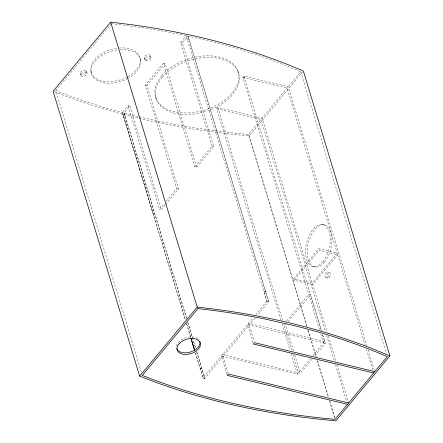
<?xml version="1.0" encoding="UTF-8"?>
<svg xmlns="http://www.w3.org/2000/svg" width="443" height="443" viewBox="0 0 443 443"><rect width="100%" height="100%" fill="white"/><g stroke="black" fill="none" stroke-linecap="round" stroke-linejoin="round"><path stroke-width="0.33" stroke-dasharray="2.21 1.66" d="M196.659 167.249L165.184 63.648L163.412 63.222L194.887 166.823L196.659 167.249L213.825 146.644L182.35 43.043L188.059 36.188L268.685 301.705L266.946 301.246L263.995 291.533L265.767 291.954M266.946 301.246L256.021 314.358M141.3 372.109L55.746 90.51L111.409 23.7M166.147 201.316L176.713 188.635L145.238 85.034L163.412 63.222M194.887 166.823L212.053 146.218L180.578 42.617L186.259 35.8L188.026 36.226L268.685 301.705L257.355 315.305M185.202 319.342L122.357 112.494L128.071 105.639L129.838 106.065L124.129 112.915L186.569 318.445M165.715 204.384L178.479 189.061L147.004 85.46L165.184 63.648M280.906 319.979L216.743 108.79L217.878 107.422L262.095 118.065L327.189 332.311M319.541 329.786L242.869 77.431L244.01 76.069L288.221 86.706L366.954 345.833M243.362 79.048L244.497 77.686M165.278 204.91L161.313 209.666L159.546 209.24L164.386 203.426M306.706 326.126L248.462 134.423L300.719 71.711A704.448 437.568 -16.9 0 0 195.297 37.749L179.022 34.244A704.448 437.568 -16.9 0 0 112.079 23.772M54.356 91.723L68.87 97.272A706.524 438.858 -16.9 0 0 230.172 134.03L249.237 135.946L302.464 72.065M195.446 353.054L203.016 377.973L252.975 318.019M255.179 317.919L204.788 378.4L203.049 377.934L195.33 352.523M293.715 278.641L318.705 248.65L337.228 253.108L312.237 283.099L293.715 278.641L294.207 280.264L312.73 284.722L337.721 254.725L319.198 250.267L318.705 248.65M294.207 280.264L319.198 250.267M286.416 321.186L308.777 294.346L310.543 294.772L321.513 330.866M288.183 321.612L310.543 294.772M226.86 374.097L221.35 355.967L297.403 374.269L310.377 358.697M313.007 355.541L324.669 341.547L322.454 334.271M228.189 373.383L222.486 354.605L300.304 373.333L312.143 359.123M314.774 355.967L325.3 343.336L322.51 334.149M267.799 301.495L268.718 301.666M267.339 301.373L266.919 301.279L186.259 35.8M180.578 42.617L182.35 43.043M242.869 77.431L287.086 88.068L337.228 253.108M145.238 85.034L147.004 85.46M216.743 108.79L260.96 119.427L325.428 331.619M212.053 146.218L213.825 146.644M176.713 188.635L178.479 189.061M322.426 224.435L324.126 224.839M313.317 266.608L315.017 267.018M263.967 291.566L265.734 291.992M324.669 341.547L248.617 323.246L254.121 341.376M325.3 343.336L247.476 324.608L253.379 344.034M201.864 368.648L200.064 368.26M203.049 377.934L204.816 378.361L196.642 351.449M122.883 114.072L124.616 114.538M123.376 115.689L125.109 116.155M123.342 115.728L153.865 216.057M300.719 71.711L386.274 353.309M368.155 349.798L374.385 370.287M337.721 254.725L365.22 345.23M366.422 349.195L372.845 370.331M328.396 336.276L336.027 361.394M337.029 364.7L348.658 402.969M326.635 335.584L334.465 361.366M335.467 364.672L346.719 401.69M244.01 76.069L321.253 330.306M320.738 333.723L323.528 342.91M238.029 71.279L238.522 72.896M249.237 135.946L307.082 326.319M308.284 330.29L316.319 356.731M317.526 360.696L328.573 397.055M329.775 401.02L334.997 418.209M307.913 330.09L315.942 356.532M317.149 360.497L328.197 396.856M329.398 400.821L334.62 418.009M293.526 351.017L285.552 324.769L283.786 324.342L291.959 351.249M294.722 354.954L300.304 373.333M217.878 107.422L282.579 320.372M292.956 354.527L298.538 372.906M282.113 323.955L289.96 349.771M291.167 353.747L297.403 374.269M150.598 55.857L151.091 57.474M144.257 57.983L144.75 59.6M155.753 97.46L156.246 99.077M140.06 58.482L140.547 60.098M222.945 355.829L223.117 356.394M129.838 106.065L161.313 209.666M128.071 105.639L159.546 209.24M186.592 318.367L124.162 112.882L122.39 112.456L185.384 319.796M187.799 322.338L192.417 337.555M192.622 338.214L195.634 348.137L192.998 339.598M187.777 322.41L192.794 338.939M196.614 351.498L204.788 378.4M186.581 323.739L190.756 337.477M186.608 323.966L190.828 337.848M90.771 71.046L91.264 72.669M86.568 71.539L87.055 73.156M80.233 73.682L80.72 75.299M248.462 134.423A704.448 437.568 -16.9 0 1 139.069 116.747M138.404 116.587A704.448 437.568 -16.9 0 1 131.111 114.781L115.407 110.595A704.448 437.568 -16.9 0 1 55.746 90.51M120.269 49.599A25.472 15.821 -16.9 0 1 138.653 68.759L135.32 72.995A25.472 15.821 -16.9 0 1 128.503 78.112M127.938 78.428A25.472 15.821 -16.9 0 1 99.232 81.418A25.472 15.821 -16.9 0 1 93.157 64.008L96.491 59.766A25.472 15.821 -16.9 0 1 117.633 49.86M119.073 48.032A25.472 15.821 -16.9 0 1 138.161 67.142L134.827 71.378A25.472 15.821 -16.9 0 1 128.01 76.495M127.446 76.805A25.472 15.821 -16.9 0 1 98.739 79.801A25.472 15.821 -16.9 0 1 92.665 62.385L95.998 58.149A25.472 15.821 -16.9 0 1 117.794 48.16M176.524 346.094A12.088 7.509 -16.9 0 1 177.266 344.006L178.756 341.974A12.088 7.509 -16.9 0 1 197.434 338.402M197.888 338.723A12.088 7.509 -16.9 0 1 198.685 339.449M161.673 75.675L156.933 83.013A43.176 26.818 -16.9 0 0 178.723 112.483A43.176 26.818 -16.9 0 0 232.11 93.069L236.85 85.726A43.176 26.818 -16.9 0 0 215.06 56.255A43.176 26.818 -16.9 0 0 161.673 75.675M162.166 77.292L157.42 84.63A43.176 26.818 -16.9 0 0 179.216 114.1A43.176 26.818 -16.9 0 0 232.597 94.686L237.343 87.349A43.176 26.818 -16.9 0 0 215.547 57.878A43.176 26.818 -16.9 0 0 162.166 77.292M189.039 39.427L187.239 39.039L189.011 39.466M85.759 70.714L85.1 70.481A3.345 2.077 -16.9 0 0 80.161 72.951A3.345 2.077 -16.9 0 0 84.436 74.446A3.345 2.077 -16.9 0 0 85.759 70.714M86.252 72.331L85.593 72.104A3.345 2.077 -16.9 0 0 80.654 74.574A3.345 2.077 -16.9 0 0 84.923 76.069A3.345 2.077 -16.9 0 0 86.252 72.331M145.719 59.041L145.06 58.808A3.345 2.077 -16.9 0 1 146.406 55.076A3.345 2.077 -16.9 0 1 150.664 56.582A3.345 2.077 -16.9 0 1 145.719 59.041M146.207 60.663L145.548 60.431A3.345 2.077 -16.9 0 1 146.899 56.693A3.345 2.077 -16.9 0 1 151.157 58.205A3.345 2.077 -16.9 0 1 146.207 60.663M322.792 261.708A21.591 11.623 -76.5 0 0 325.251 225.62A21.591 11.623 -76.5 0 0 305.576 249.232A21.591 11.623 -76.5 0 0 322.792 261.708M324.492 262.118A21.591 11.623 -76.5 0 0 326.951 226.03A21.591 11.623 -76.5 0 0 307.276 249.642A21.591 11.623 -76.5 0 0 324.492 262.118M329.254 277.8A3.239 1.744 -76.5 0 0 329.625 272.39A3.239 1.744 -76.5 0 0 326.674 275.928A3.239 1.744 -76.5 0 0 329.254 277.8M327.554 277.39A3.239 1.744 -76.5 0 0 327.925 271.98A3.239 1.744 -76.5 0 0 324.974 275.518A3.239 1.744 -76.5 0 0 327.554 277.39"/><path stroke-width="0.66" d="M110.661 22.15L53.094 91.241L139.656 376.146L155.432 382.176A706.524 438.858 -16.9 0 0 316.728 418.934L335.8 420.85L389.906 355.912L303.344 71.007L287.989 64.639A706.524 438.858 -16.9 0 0 129.539 24.459L110.661 22.15L197.224 307.054L139.656 376.146M197.224 307.054L216.101 309.364A706.524 438.858 -16.9 0 1 374.545 349.544L389.906 355.912M374.784 371.611L254.515 342.672L253.379 344.034L373.648 372.973M348.658 402.969L228.389 374.03L227.253 375.393L347.522 404.332M190.955 338.131L194.732 350.557M191.027 338.513L194.643 350.413M199.859 341.625A12.088 7.509 -16.9 0 1 199.167 345.717L197.678 347.744A12.088 7.509 -16.9 0 1 185.866 352.838A12.088 7.509 -16.9 0 1 176.768 348.719M179.249 343.596L177.759 345.623A12.088 7.509 -16.9 0 0 182.998 354.25A12.088 7.509 -16.9 0 0 198.171 349.361L199.66 347.334A12.088 7.509 -16.9 0 0 194.422 338.707A12.088 7.509 -16.9 0 0 179.249 343.596M197.971 308.605L142.308 375.415A704.448 437.568 -16.9 0 0 335.024 419.333L387.282 356.615A704.448 437.568 -16.9 0 0 313.55 330.688L297.846 326.502L265.584 319.148A704.448 437.568 -16.9 0 0 197.971 308.605"/></g></svg>
